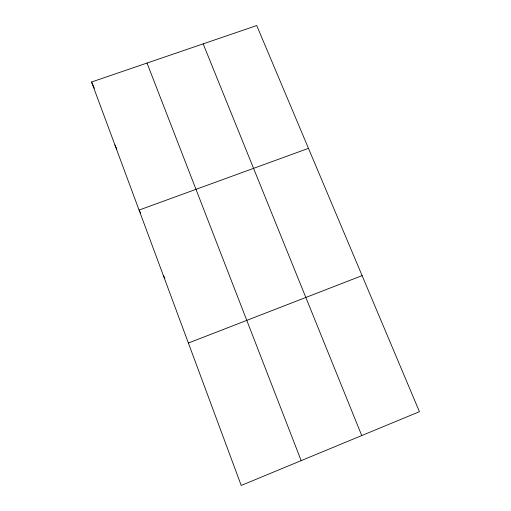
<?xml version="1.0" encoding="UTF-8"?>
<svg xmlns="http://www.w3.org/2000/svg" width="511" height="511" viewBox="0 0 511 511"><rect width="100%" height="100%" fill="white"/><g stroke="black" fill="none" stroke-linecap="round" stroke-linejoin="round"><path stroke-width="0.77" d="M188.387 343.034L362.101 275.621M308.478 148.35L139.069 210.078L140.742 213.311M91.565 82.009L256.733 25.55L419.435 411.681L241.211 485.45L91.565 82.009L94.42 88.301M163.316 275.435L164.932 278.061M114.918 144.964L116.872 149.078M203.167 43.857L361.743 435.557M147.021 63.051L301.158 460.635"/></g></svg>
